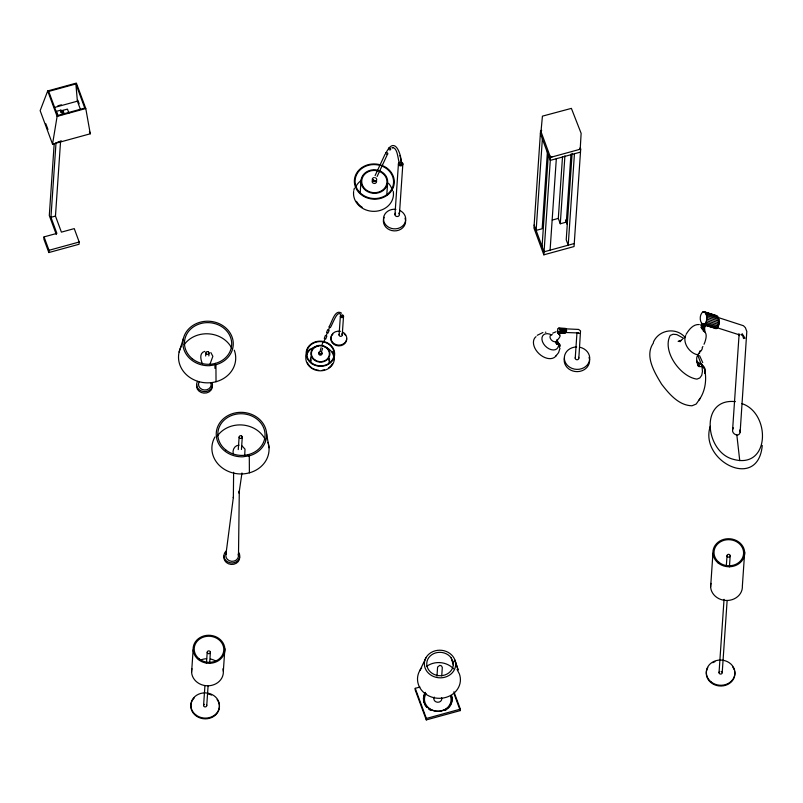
<?xml version="1.0" encoding="UTF-8"?>
<svg xmlns="http://www.w3.org/2000/svg" width="803" height="803" viewBox="0 0 803 803"><rect width="100%" height="100%" fill="white"/><g stroke="black" fill="none" stroke-linecap="round" stroke-linejoin="round"><path stroke-width="1.2" d="M762.258 445.434C758.132 491.717 698.841 460.52 710.284 426.283M238.491 555.525L239.304 490.954L239.103 493.203L239.164 492.58M703.087 324.693L703.92 324.693C707.774 322.003 707.865 314.385 703.99 311.684L703.157 311.684C699.303 314.364 699.212 321.993 703.087 324.693L716.316 328.588C720.181 325.908 720.261 318.279 716.396 315.579L703.99 311.684M555.726 342.409L555.756 341.676L557.001 342.981C556.539 345.41 559.932 342.841 558.446 346.013A9.686 6.474 43.5 0 1 548.991 348.803A9.686 6.474 43.5 0 1 542.005 337.621A9.686 6.474 43.5 0 1 551.46 334.831M556.891 340.502C558.246 339.187 562.281 335.112 558.737 334.209L558.466 333.135C559.42 334.51 556.901 332.312 558.416 331.227M559.41 347.087C561.247 345.089 558.507 344.487 558.416 343.142L557.001 342.981M704.924 332.041L704.502 326.44M704.713 372.903C706.811 366.098 700.889 364.371 696.994 361.631M56.029 142.543L50.94 217.302L56.883 233.382L44.045 236.895L43.894 239.143L48.842 252.543L79.045 244.263L79.196 242.014L74.247 228.614L61.409 232.137L55.467 216.067L60.566 141.298M54.202 143.596L49.294 215.535L56.31 234.516M48.842 252.543L49.003 250.295L44.045 236.895M60.757 112.591L60.928 110.111L56.401 111.346L58.077 115.883M62.674 113.976L62.925 110.342L67.452 109.098L68.938 113.123M205.668 356.01L205.869 353.019M208.84 355.91L209.041 352.908M191.596 672.302L193.132 649.818M203.581 705.546L204.926 685.752M206.451 663.469L207.204 652.337M206.752 705.446L208.107 685.642M209.623 663.368L210.386 652.227M238.26 449.61L239.113 437.123M223.334 671.238L224.87 648.754M241.442 449.509L242.285 437.013M339.077 335.002L340.362 316.262M342.249 334.891L343.533 316.151M360.216 192.569L361.059 180.103M386.755 195.49L387.608 183.024M394.966 214.642L398.418 163.993M388.943 148.093C397.415 137.935 402.674 160.951 400.988 164.906A1.124 1.074 -11.7 0 1 399.593 164.254L399.543 163.702A1.114 0.984 3.9 0 0 401.46 164.585M399.402 214.491L402.855 163.842M419.929 687.047L415.241 688.332L415.141 689.767L426.293 719.91L460.26 710.595L460.36 709.149L453.926 691.764M426.293 719.91L426.383 718.464L415.241 688.332M436.973 676.136L437.595 667.062L439.813 665.336L441.509 665.908L442.312 667.454L441.73 675.975M541.001 131.572L542.426 116.154L571.385 108.375L581.131 133.338L580.268 148.123M542.366 138.949L536.133 230.391L542.166 228.735L547.475 150.884M542.075 246.461L548.308 155.019M543.852 254.822L550.497 157.378L540.59 130.588L533.945 228.032L543.852 254.822L574.045 246.541L580.689 149.097L580.198 147.762A1.586 1.405 3.9 0 1 579.184 149.509M550.095 250.165L556.328 158.723M570.963 154.146L566.326 222.11L560.283 223.766L558.306 218.406L562.522 156.615M560.283 223.766L564.921 155.802M572.127 153.333L566.225 239.836L568.213 245.196L574.446 153.754M575.229 358.228L576.986 332.552M578.833 358.108L580.529 330.876L578.652 329.431L566.286 328.869M710.635 587.003L712.934 553.267M717.46 317.285L743.448 325.727L745.385 327.674L746.81 331.458L740.145 432.134C739.372 437.705 731.553 434.182 732.607 429.655L739.121 334.108L739.362 335.684L738.73 334.028L739.653 334.941L716.748 327.624M719.036 672.713L724.045 599.329M726.334 565.744L727.016 555.786M722.218 672.613L727.137 600.463M729.425 566.878L730.188 555.686M744.672 552.203L742.373 585.929A15.899 14.012 3.9 0 1 725.3 600.423A15.899 14.012 3.9 0 1 710.946 583.359M559.259 332.542C561.066 331.689 560.444 327.082 558.185 328.457C555.124 333.084 562.391 334.038 565.503 332.793C567.309 331.95 566.687 327.333 564.429 328.708L558.185 328.457M341.155 316.231C344.778 314.917 339.278 317.697 342.54 316.683M559.992 348.201L558.607 352.597L556.037 355.9M704.763 373.556L704.502 368.778L702.023 366.549L702.464 371.387L701.732 375.292L699.855 377.932L696.964 379.116C680.542 377.019 661.792 351.062 670.214 335.443L673.105 334.249L676.799 334.59L683.785 338.364M239.254 491.587L241.974 472.967M225.914 554.492L233.402 497.007L233.352 497.639L233.623 472.274M718.273 324.071L718.454 322.756M244.684 455.883L245.005 449.108L241.833 445.715M52.536 144.149L57.113 116.385L47.708 90.95L76.375 83.09L85.78 108.525L90.277 133.79L52.536 144.149L40.15 110.653L47.708 90.95M706.138 324.633L703.277 329.631L701.38 327.775L701.42 326.59L702.173 326.66M699.905 351.323L699.584 353.049L697.486 354.725C689.837 353.36 682.319 342.941 685.712 335.503M388.632 148.495L388.572 148.746A1.114 0.994 37.6 0 0 389.023 149.729M732.607 429.655L733.32 427.798M320.226 350.67L321.13 347.689M321.702 351.252L322.595 348.271M179.119 352.015L183.405 338.525M698.118 355.237C694.073 357.184 699.975 373.234 698.67 363.368M322.113 344.628L323.157 341.526M341.215 315.94L342.299 315.589L342.68 316.472M323.89 341.827L324.994 338.736M324.261 338.434L325.406 335.393M325.727 339.037L326.861 336.005M326.128 335.694L327.293 332.753M401.63 164.364L401.721 164.133A1.114 0.984 3.9 0 0 401.139 163.049M326.56 332.452L327.724 329.642M328.015 333.064L329.18 330.264M209.854 364.532L212.855 356.301L210.828 352.547M375.091 175.596L385.079 154.176M377.129 176.459L387.096 155.089M328.447 329.953L329.601 327.323M559.44 335.062L559.701 332.111M559.43 346.966L559.892 344.487L558.416 343.142M328.869 327.012C331.82 323.177 334.721 308.402 341.536 313.18M330.324 327.644C333.175 322.926 337.119 310.339 340.512 314.314M419.919 670.395L426.112 657.456M717.46 326.209L717.932 325.245M699.052 353.029L700.186 350.801M556.459 341.155L555.887 343.323L557.192 344.226L556.248 342.219L557.192 344.075M701.029 351.011L702.314 348.783M698.851 400.275C705.164 391.734 706.821 380.281 704.813 369.992M700.617 325.255L701.842 323.248L702.173 325.596M701.24 327.052L703.298 323.509M701.621 326.51L702.876 324.452M701.27 327.393L703.147 324.302M701.38 327.775L703.89 323.659M701.571 328.186L704.07 324.071M701.812 328.588L704.311 324.472M702.103 328.949L704.602 324.834M702.414 329.25L704.914 325.145M702.725 329.471L705.857 324.332M706.008 324.402L702.876 329.541L703.277 330.926C707.734 332.613 706.058 338.655 704.914 342.058A83.974 42.178 -11.4 0 1 704.01 344.256M385.902 152.851L388.752 148.274M686.083 334.359C688.924 329.672 693.19 324.01 699.313 324.542M653.341 342.259C658.831 329.682 675.935 326.801 685.14 337.39M653.481 342.901C644.217 355.749 654.596 372.572 661.572 384.135C669.11 393.892 678.635 405.435 691.995 405.786L696.151 404.07L700.286 398.238M558.105 333.406L559.741 331.689M558.236 333.526L559.862 331.81L566.135 332.161M558.386 333.616L560.012 331.9M558.537 333.677L560.233 331.97M682.691 339.067L679.448 341.335L681.004 340.703L678.133 341.355L680.482 341.576L679.408 341.325M537.237 335.303L542.928 332.512M552.685 333.175L556.108 331.729M714.74 316.031L716.396 315.579M392.868 147.521L392.336 147.722M204.835 351.353C198.923 352.808 200.68 359.955 202.537 363.93M215.445 363.378L214.853 363.618L215.485 364.783M248.8 454.498L248.217 454.739L248.85 455.903M455.03 660.568L458.152 670.083L454.93 660.076A15.658 13.802 3.9 0 0 429.414 653.692A15.658 13.802 3.9 0 0 434.042 676.698A15.658 13.802 3.9 0 0 455.652 663.639L454.93 660.076M558.537 332.593L565.503 332.793M75.873 83.964L48.712 91.412L57.625 115.512L84.777 108.064L75.873 83.964L77.389 101.178L80.36 109.218M57.846 105.805L61.379 104.832M54.443 107.472L77.389 101.178M57.113 116.385L85.78 108.525M57.876 141.94L61.5 140.947M50.94 217.302L55.467 216.067M49.003 250.295L79.196 242.014M550.497 157.378L580.689 149.097M580.489 152.098L550.286 160.379L540.379 133.589M552.263 220.062L558.306 218.406M574.245 243.54L544.053 251.821L534.146 225.031M426.383 718.464L460.36 709.149M701.631 364.11L702.023 366.479L699.463 366.65L697.847 362.755L698.279 365.586L696.974 361.049L699.343 366.228M215.937 364.713L209.473 365.696A25.224 22.233 3.9 0 1 184.67 334.831A25.224 22.233 3.9 0 1 226.466 328.527A25.224 22.233 3.9 0 1 215.937 364.713L216.027 381.726M239.043 445.153C234.767 445.213 232.258 449.81 233.221 453.705M249.291 455.833L242.827 456.807A25.224 22.233 3.9 0 1 218.035 425.951A25.224 22.233 3.9 0 1 259.831 419.638A25.224 22.233 3.9 0 1 249.291 455.833L249.392 472.847M735.337 401.63C699.262 397.736 705.164 451.667 732.778 459.165C770.308 470.187 771.01 413.073 741.902 403.598M558.527 328.206L565.493 328.407M559.591 328.357L565.834 328.608M559.882 328.698L566.125 328.949M560.113 329.15L566.356 329.401M560.253 329.692L566.496 329.943M560.303 330.274L566.547 330.525M560.253 330.866L566.496 331.117M560.113 331.418L566.356 331.679M557.904 332.051L564.148 332.301L563.917 331.85M559.601 332.291L577.066 332.914M558.195 332.392L564.439 332.643M545.388 332.201L545.899 332.251M320.106 354.324C322.445 354.284 318.54 353.962 319.745 354.183M392.055 147.702C397.636 146.969 397.746 158.723 399.583 164.203M374.098 180.665L373.305 180.615A1.375 0.612 20.4 0 0 372.963 180.926L373.004 180.946A1.435 0.632 20.4 0 1 373.345 180.635L374.61 180.876M558.466 333.135L559.039 333.285M373.194 180.043L375.142 180.886M704.803 312.116L717.199 316.021M703.006 311.765L714.429 315.228M705.516 312.969L717.912 316.874M706.108 314.184L718.504 318.078M706.51 315.659L718.906 319.564M706.72 317.315L719.117 321.22M706.71 319.032L719.107 322.926M706.489 320.678L718.886 324.583M706.058 322.164L718.454 326.068M705.456 323.378L717.862 327.283M704.733 324.241L717.129 328.146M702.284 324.251L716.316 328.588M374.559 180.665L373.244 180.083M714.68 328.156L715.483 328.598M558.828 332.854L559.289 334.299M452.661 660.678A13.28 11.704 3.9 0 1 438.297 675.604A13.28 11.704 3.9 0 1 428.802 657.587A13.28 11.704 3.9 0 1 451.186 657.888L453.404 662.997M457.037 669.471L459.406 673.978A21.46 18.911 3.9 0 1 435.457 698.008A21.46 18.911 3.9 0 1 421.695 667.895M558.547 343.182L558.968 344.075M703.338 327.955L704.402 331.418M699.574 355.649L702.725 362.605M697.757 355.036L702.043 366.549M701.892 364.271L702.976 366.72M385.872 153.754L385.791 153.042A1.084 0.853 32 0 1 386.353 152.62A1.124 0.893 32 0 1 387.719 153.243L387.809 153.955A1.084 0.853 32 0 1 387.307 154.397A1.124 0.893 32 0 1 386.775 154.407M565.533 219.962L567.179 224.408M454.257 694.364L460.26 710.595M77.901 100.305L79.176 103.768M89.424 131.481L90.277 133.79M62.925 110.342L64.411 114.367M60.928 110.111L62.604 114.638M45.821 123.752L47.949 129.494M451.186 657.888L453.283 664.804M739.844 429.946L740.145 432.134M399.984 155.441L401.741 163.842M266.616 433.73L269.035 447.773M718.294 320.086L718.464 321.401M736.853 435.106L739.744 460.651M214.923 366.017L214.993 368.426M552.002 156.966A1.586 1.405 3.9 0 1 549.995 156.043M541.081 131.933A1.586 1.405 3.9 0 1 541.724 130.327M401.119 162.979A1.124 1.074 -11.7 0 1 401.681 163.581M389.826 149.98A1.114 0.994 37.6 0 0 390.649 149.408L390.7 149.157A1.114 0.994 37.6 0 0 388.642 148.475M398.669 213.126A2.228 1.957 3.9 0 1 398.84 215.897A2.228 1.957 3.9 0 1 395.698 216.007A2.228 1.957 3.9 0 1 395.528 213.237M378.886 171.25A12.627 11.122 3.9 0 1 382.529 190.15A12.627 11.122 3.9 0 1 362.002 183.726A12.627 11.122 3.9 0 1 377.842 170.929M381.545 165.227A19.995 17.626 3.9 0 1 387.136 195.29A19.995 17.626 3.9 0 1 354.705 184.58A19.995 17.626 3.9 0 1 380.562 164.906M393.249 191.305A19.995 17.626 3.9 0 1 373.977 211.35A19.995 17.626 3.9 0 1 353.631 191.526M353.812 190.391A19.995 17.626 3.9 0 1 354.434 188.153M381.274 165.83A19.262 16.973 3.9 0 1 386.735 194.738A19.262 16.973 3.9 0 1 355.458 184.62A19.262 16.973 3.9 0 1 380.09 165.438M362.153 207.264A19.262 16.973 3.9 0 1 356.442 201.322M356.04 186.306A19.262 16.973 3.9 0 1 361.42 180.304M388.501 183.285A19.262 16.973 3.9 0 1 392.296 190.301M379.146 170.648A13.35 11.774 3.9 0 1 383.001 190.642A13.35 11.774 3.9 0 1 361.29 183.847A13.35 11.774 3.9 0 1 378.042 170.306M401.088 162.005A2.228 1.957 3.9 0 1 402.624 164.836A2.228 1.957 3.9 0 1 399.151 165.358A2.228 1.957 3.9 0 1 399.422 162.256M399.633 210.366A11.132 9.807 3.9 0 1 401.741 226.697A11.132 9.807 3.9 0 1 383.954 221.668A11.132 9.807 3.9 0 1 395.939 209.322M405.043 218.175A11.132 9.807 3.9 0 1 394.122 230.883A11.132 9.807 3.9 0 1 384.155 217.272M374.349 177.573A2.228 1.957 3.9 0 0 372.482 178.617L372.291 179.099A2.228 1.957 3.9 0 0 376.456 180.454L376.647 179.972A2.228 1.957 3.9 0 0 376.336 178.487L375.955 178.095A2.228 1.957 3.9 0 0 375.473 177.804M373.114 179.902A2.228 1.957 3.9 0 0 372.351 180.645L372.16 181.127A2.228 1.957 3.9 0 0 376.316 182.482L376.507 182A2.228 1.957 3.9 0 0 376.195 180.514M341.727 333.918A1.586 1.405 3.9 0 1 341.937 335.805A1.586 1.405 3.9 0 1 339.83 336.126A1.586 1.405 3.9 0 1 339.247 334.289M311.082 360.818A9.014 7.95 3.9 0 1 311.022 358.74M328.889 358.64A9.014 7.95 3.9 0 1 328.939 360.708M346.715 338.635A7.95 7.006 3.9 0 1 336.156 345.471A7.95 7.006 3.9 0 1 332.864 334.128M344.085 333.757A7.95 7.006 3.9 0 1 345.431 335.162M342.419 331.95A7.95 7.006 3.9 0 1 343.744 343.734A7.95 7.006 3.9 0 1 331.097 339.629A7.95 7.006 3.9 0 1 340.462 331.308M341.857 314.806A1.586 1.405 3.9 0 1 343.503 316.523A1.586 1.405 3.9 0 1 341.225 317.446A1.586 1.405 3.9 0 1 340.763 315.258M332.432 363.759A13.761 12.125 3.9 0 1 328.708 367.804M324.532 369.771A13.761 12.125 3.9 0 1 322.204 370.243M318.61 370.263A13.761 12.125 3.9 0 1 316.262 369.822M315.127 369.47A13.761 12.125 3.9 0 1 312.969 368.497M311.976 367.904A13.761 12.125 3.9 0 1 307.509 362.946M306.415 356.723A13.761 12.125 3.9 0 1 317.968 346.203M325.044 346.986A13.761 12.125 3.9 0 1 333.757 359.734M319.203 352.778A1.586 1.405 3.9 0 0 318.972 353.079L318.831 353.42A1.586 1.405 3.9 0 0 321.812 354.384L321.943 354.043A1.586 1.405 3.9 0 0 321.722 352.979M329.401 358.57A9.536 8.411 3.9 0 1 328.879 362.896M311.263 362.996A9.536 8.411 3.9 0 1 311.092 356.552M334.189 356.502A14.283 12.587 3.9 0 1 318.56 370.725A14.283 12.587 3.9 0 1 306.766 353.481M307.268 352.487A14.283 12.587 3.9 0 1 310.199 348.994M331.94 351.383A14.283 12.587 3.9 0 1 333.145 353.33M734.504 670.746A14.313 12.607 3.9 0 1 718.876 685.913A14.313 12.607 3.9 0 1 707.814 667.524M712.753 662.736A14.313 12.607 3.9 0 1 714.951 661.722M732.547 666.691A14.313 12.607 3.9 0 1 734.163 669.682M721.345 671.428A1.586 1.405 3.9 0 1 721.897 673.526A1.586 1.405 3.9 0 1 719.468 673.607A1.586 1.405 3.9 0 1 719.759 671.479M702.906 346.484A83.974 42.178 -11.4 0 1 702.073 347.95M578.541 357.315A1.807 1.596 3.9 0 1 577.136 359.754L576.664 359.724A1.807 1.596 3.9 0 1 575.42 357.425M579.967 347.297A12.718 11.212 3.9 0 1 587.003 365.275A12.718 11.212 3.9 0 1 565.673 363.026A12.718 11.212 3.9 0 1 576.664 346.956M565.693 329.029A1.807 1.114 -87.7 0 1 566.175 331.237A1.807 1.114 -87.7 0 1 564.85 332.392M589.061 357.385A12.718 11.212 3.9 0 1 577.247 371.628A12.718 11.212 3.9 0 1 564.509 357.646M556.911 339.85A9.686 6.474 43.5 0 1 558.486 344.065M557.252 340.07A4.266 2.851 43.5 0 1 551.35 339.97A4.266 2.851 43.5 0 1 552.293 334.64M556.369 355.358A13.942 9.315 43.5 0 1 539.215 353.892A13.942 9.315 43.5 0 1 536.023 336.658M234.295 350.158A28.617 25.224 3.9 0 1 204.946 382.74A28.617 25.224 3.9 0 1 181.588 345.832M212.112 382.559A7.95 7.006 3.9 0 1 203.962 391.613A7.95 7.006 3.9 0 1 197.478 381.355M210.878 382.76A6.364 5.601 3.9 0 1 204.363 389.997A6.364 5.601 3.9 0 1 199.164 381.796M184.158 344.698A27.031 23.819 3.9 0 1 209.161 333.877A27.031 23.819 3.9 0 1 231.957 348.622M212.393 385.862A7.95 7.006 3.9 0 1 203.862 393.109A7.95 7.006 3.9 0 1 196.685 384.577M268.011 442.333A28.617 25.224 3.9 0 1 237.688 473.8A28.617 25.224 3.9 0 1 214.953 436.952M238.18 554.08A6.364 5.601 3.9 0 1 231.655 561.317A6.364 5.601 3.9 0 1 226.466 553.116M239.695 557.182A7.95 7.006 3.9 0 1 231.164 564.429A7.95 7.006 3.9 0 1 223.987 555.897M238.521 552.223A7.95 7.006 3.9 0 1 236.775 561.538A7.95 7.006 3.9 0 1 226.075 560.655A7.95 7.006 3.9 0 1 225.944 551.189M216.92 436.702A27.031 23.819 3.9 0 1 241.924 424.958A27.031 23.819 3.9 0 1 265.311 439.743M222.943 668.809A15.899 14.012 3.9 0 1 207.656 685.792A15.899 14.012 3.9 0 1 191.917 668.658M200.479 660.156A14.805 13.049 3.9 0 1 206.652 658.721M210.506 659.032A14.805 13.049 3.9 0 1 216.338 661.451M217.091 699.523A14.313 12.607 3.9 0 1 213.949 716.296A14.313 12.607 3.9 0 1 194.687 714.72A14.313 12.607 3.9 0 1 194.456 697.666M208.047 693.943A14.313 12.607 3.9 0 1 211.57 695.087M206.501 704.753A1.586 1.405 3.9 0 1 206.04 706.68A1.586 1.405 3.9 0 1 203.842 706.249A1.586 1.405 3.9 0 1 204.293 704.311M426.684 666.339A19.071 16.813 3.9 0 1 453.544 668.779M450.593 696.502A13.33 11.754 3.9 0 1 444.531 709.691L441.329 710.836A13.33 11.754 3.9 0 1 427.256 706.55A13.33 11.754 3.9 0 1 426.142 693.511M451.527 696.281A14.313 12.607 3.9 0 1 447.964 708.447M447.05 709.179A14.313 12.607 3.9 0 1 445.023 710.434M430.719 710.344A14.313 12.607 3.9 0 1 428.661 709.069M426.895 707.503A14.313 12.607 3.9 0 1 424.365 703.689M423.974 702.635A14.313 12.607 3.9 0 1 423.522 700.467M423.452 699.373A14.313 12.607 3.9 0 1 425.299 693.069M441.59 697.697A3.985 3.513 3.9 0 1 437.505 702.244A3.985 3.513 3.9 0 1 434.242 697.094M451.577 695.559A14.313 12.607 3.9 0 1 445.073 709.711L441.64 710.956A14.313 12.607 3.9 0 1 426.544 706.349A14.313 12.607 3.9 0 1 425.349 692.347M319.022 352.326L318.881 352.668A1.586 1.405 3.9 0 0 321.862 353.631L321.993 353.29A1.586 1.405 3.9 0 0 321.772 352.236L321.501 351.955A1.586 1.405 3.9 0 0 319.022 352.326M742.404 334.118L740.928 334.46L742.865 336.025L743.538 338.525L745.013 338.183L742.404 334.118M578.24 332.733C576.976 333.004 581.231 334.269 578.24 332.733M208.178 351.724L207.786 351.594A1.586 1.405 3.9 0 0 206.742 354.203L207.134 354.334A1.586 1.405 3.9 0 0 208.178 351.724M241.422 435.828L241.03 435.698A1.586 1.405 3.9 0 0 239.987 438.308L240.378 438.438A1.586 1.405 3.9 0 0 241.422 435.828M315.077 360.065A9.014 7.95 3.9 0 0 329.35 354.715A9.014 7.95 3.9 0 0 316.743 346.404A9.014 7.95 3.9 0 0 315.077 360.065M312.277 363.408A13.761 12.125 3.9 0 0 334.068 355.237A13.761 12.125 3.9 0 0 314.826 342.55A13.761 12.125 3.9 0 0 312.277 363.408M314.766 360.437A9.536 8.411 3.9 0 0 329.872 354.775A9.536 8.411 3.9 0 0 316.533 345.983A9.536 8.411 3.9 0 0 314.766 360.437M311.965 363.769A14.283 12.587 3.9 0 0 334.58 355.287A14.283 12.587 3.9 0 0 314.615 342.118A14.283 12.587 3.9 0 0 311.965 363.769M718.936 562.311A14.805 13.049 3.9 0 0 743.287 555.636A14.805 13.049 3.9 0 0 724.186 540.258A14.805 13.049 3.9 0 0 718.936 562.311M711.087 681.918A14.313 12.607 3.9 0 0 734.625 675.464A14.313 12.607 3.9 0 0 716.166 660.608A14.313 12.607 3.9 0 0 711.087 681.918M727.538 556.76A1.586 1.405 3.9 0 0 730.158 556.047A1.586 1.405 3.9 0 0 728.1 554.391A1.586 1.405 3.9 0 0 727.538 556.76M718.203 563.023A15.899 14.012 3.9 0 0 744.351 555.847A15.899 14.012 3.9 0 0 723.854 539.345A15.899 14.012 3.9 0 0 718.203 563.023M192.318 358.75A23.638 20.828 3.9 0 0 231.204 348.09A23.638 20.828 3.9 0 0 200.71 323.549A23.638 20.828 3.9 0 0 192.318 358.75M225.683 449.871A23.638 20.828 3.9 0 0 264.558 439.211A23.638 20.828 3.9 0 0 234.074 414.659A23.638 20.828 3.9 0 0 225.683 449.871M198.401 659.564A15.899 14.012 3.9 0 0 224.549 652.397A15.899 14.012 3.9 0 0 204.042 635.886A15.899 14.012 3.9 0 0 198.401 659.564M195.631 714.75A14.313 12.607 3.9 0 0 219.169 708.296A14.313 12.607 3.9 0 0 200.71 693.441A14.313 12.607 3.9 0 0 195.631 714.75M207.736 653.311A1.586 1.405 3.9 0 0 210.346 652.588A1.586 1.405 3.9 0 0 208.298 650.942A1.586 1.405 3.9 0 0 207.736 653.311M199.124 658.861A14.805 13.049 3.9 0 0 223.485 652.177A14.805 13.049 3.9 0 0 204.384 636.809A14.805 13.049 3.9 0 0 199.124 658.861"/></g></svg>
